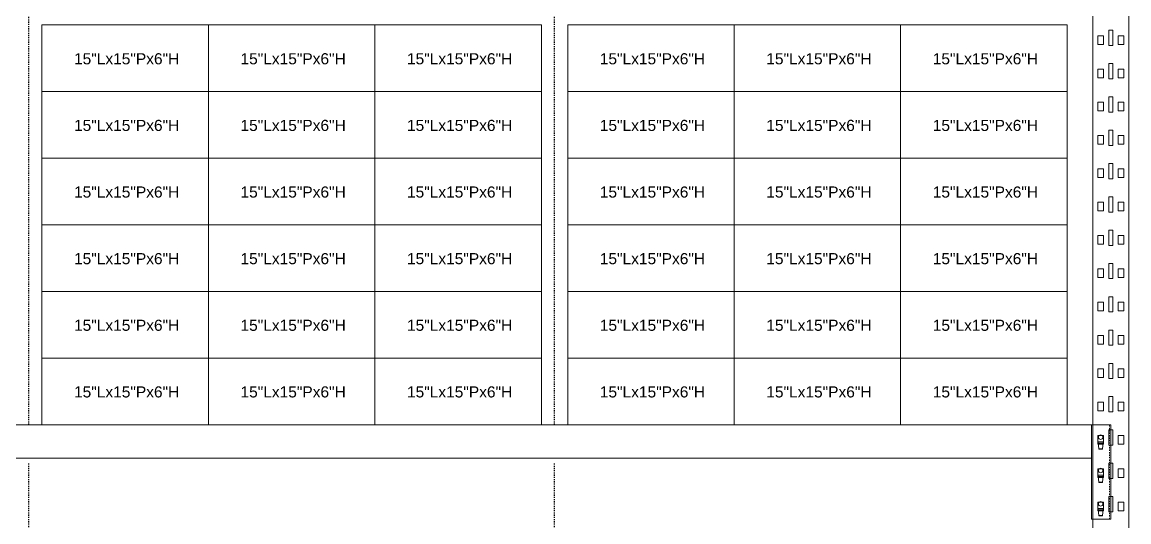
# Model space of a CAD drawing. Header units: inches. Extents: x 2743 to 10591, y -1604 to 5792.
# Drawn here: x 10345.3 to 10445, y 3749.9 to 3794.9 of the extents above; entities that cross this region are included whole.
import ezdxf

# ---------------------------------------------------------------- set-up
doc = ezdxf.new("R2010")
doc.units = ezdxf.units.IN
doc.header["$LTSCALE"] = 0.1875
doc.header["$MEASUREMENT"] = 0
doc.linetypes.add('DASHED', pattern=[0.75, 0.5, -0.25])
doc.linetypes.add('HIDDEN', pattern=[9.525, 6.35, -3.175])
for name, color, linetype, lineweight in [('12 Dashed', 7, 'DASHED', 5), ('32 Echelle', 160, 'Continuous', 15), ('33 Poutre', 30, 'Continuous', 15), ('34 Plywood', 45, 'Continuous', 13)]:
    doc.layers.add(name, color=color, linetype=linetype, lineweight=lineweight)
doc.styles.add('NOTE', font='', dxfattribs={"height": 4.5})
doc.styles.get('NOTE').set_extended_font_data('SansSerif')

msp = doc.modelspace()

# ---------------------------------------------------------------- linework, layer by layer
at = {"layer": '12 Dashed', "lineweight": 25, "ltscale": 0.5}
for p, q in [((10345.89447, 3758.64254), (10345.89447, 3799.14254)), ((10393.26947, 3758.64254), (10393.26947, 3799.14254)), ((10345.89447, 3713.64254), (10345.89447, 3755.14254)), ((10393.26947, 3713.64254), (10393.26947, 3755.14254))]:
    msp.add_line(p, q, dxfattribs=at)
at = {"layer": '32 Echelle'}
for p, q in [((10441.76973, 3704.64254), (10441.76976, 3944.64254)), ((10445.01973, 3704.64254), (10445.01976, 3944.64254)), ((10442.22979, 3793.67254), (10442.72979, 3793.67254)), ((10442.22979, 3792.89254), (10442.22979, 3793.67254)), ((10442.72979, 3792.89254), (10442.72979, 3793.67254)), ((10443.21974, 3794.16754), (10443.56974, 3794.16754)), ((10443.21974, 3792.79254), (10443.21974, 3794.16754)), ((10443.56974, 3792.79254), (10443.56974, 3794.16754)), ((10444.0597, 3792.89254), (10444.0597, 3793.67254)), ((10444.5597, 3793.67254), (10444.0597, 3793.67254)), ((10444.5597, 3792.89254), (10444.5597, 3793.67254)), ((10442.22979, 3792.89254), (10442.72979, 3792.89254)), ((10443.21974, 3792.79254), (10443.56974, 3792.79254)), ((10444.5597, 3792.89254), (10444.0597, 3792.89254)), ((10442.22978, 3790.67254), (10442.72978, 3790.67254)), ((10442.22978, 3789.89254), (10442.22978, 3790.67254)), ((10442.72978, 3789.89254), (10442.72978, 3790.67254)), ((10443.21974, 3791.16754), (10443.56974, 3791.16754)), ((10443.21974, 3789.79254), (10443.21974, 3791.16754)), ((10443.56974, 3789.79254), (10443.56974, 3791.16754)), ((10444.0597, 3789.89254), (10444.0597, 3790.67254)), ((10444.5597, 3790.67254), (10444.0597, 3790.67254)), ((10444.5597, 3789.89254), (10444.5597, 3790.67254)), ((10442.22978, 3789.89254), (10442.72978, 3789.89254)), ((10443.21974, 3789.79254), (10443.56974, 3789.79254)), ((10444.5597, 3789.89254), (10444.0597, 3789.89254)), ((10442.22978, 3787.67254), (10442.72978, 3787.67254)), ((10442.22978, 3786.89254), (10442.22978, 3787.67254)), ((10442.72978, 3786.89254), (10442.72978, 3787.67254)), ((10443.21974, 3788.16754), (10443.56974, 3788.16754)), ((10443.21974, 3786.79254), (10443.21974, 3788.16754)), ((10443.56974, 3786.79254), (10443.56974, 3788.16754)), ((10444.0597, 3786.89254), (10444.0597, 3787.67254)), ((10444.5597, 3787.67254), (10444.0597, 3787.67254)), ((10444.5597, 3786.89254), (10444.5597, 3787.67254)), ((10442.22978, 3786.89254), (10442.72978, 3786.89254)), ((10443.21974, 3786.79254), (10443.56974, 3786.79254)), ((10444.5597, 3786.89254), (10444.0597, 3786.89254)), ((10442.22978, 3784.67254), (10442.72978, 3784.67254)), ((10442.22978, 3783.89254), (10442.22978, 3784.67254)), ((10442.72978, 3783.89254), (10442.72978, 3784.67254)), ((10443.21974, 3785.16754), (10443.56974, 3785.16754)), ((10443.21974, 3783.79254), (10443.21974, 3785.16754)), ((10443.56974, 3783.79254), (10443.56974, 3785.16754)), ((10444.0597, 3783.89254), (10444.0597, 3784.67254)), ((10444.5597, 3784.67254), (10444.0597, 3784.67254)), ((10444.5597, 3783.89254), (10444.5597, 3784.67254)), ((10442.22978, 3783.89254), (10442.72978, 3783.89254)), ((10443.21974, 3783.79254), (10443.56974, 3783.79254)), ((10444.5597, 3783.89254), (10444.0597, 3783.89254)), ((10442.22978, 3781.67254), (10442.72978, 3781.67254)), ((10442.22978, 3780.89254), (10442.22978, 3781.67254)), ((10442.72978, 3780.89254), (10442.72978, 3781.67254)), ((10443.21974, 3782.16754), (10443.56974, 3782.16754)), ((10443.21974, 3780.79254), (10443.21974, 3782.16754)), ((10443.56974, 3780.79254), (10443.56974, 3782.16754)), ((10444.0597, 3780.89254), (10444.0597, 3781.67254)), ((10444.5597, 3781.67254), (10444.0597, 3781.67254)), ((10444.5597, 3780.89254), (10444.5597, 3781.67254)), ((10442.22978, 3780.89254), (10442.72978, 3780.89254)), ((10443.21974, 3780.79254), (10443.56974, 3780.79254)), ((10444.5597, 3780.89254), (10444.0597, 3780.89254)), ((10442.22978, 3778.67254), (10442.72978, 3778.67254)), ((10442.22978, 3777.89254), (10442.22978, 3778.67254)), ((10442.72978, 3777.89254), (10442.72978, 3778.67254)), ((10443.21974, 3779.16754), (10443.56974, 3779.16754)), ((10443.21974, 3777.79254), (10443.21974, 3779.16754)), ((10443.56974, 3777.79254), (10443.56974, 3779.16754)), ((10444.0597, 3777.89254), (10444.0597, 3778.67254)), ((10444.5597, 3778.67254), (10444.0597, 3778.67254)), ((10444.5597, 3777.89254), (10444.5597, 3778.67254)), ((10442.22978, 3777.89254), (10442.72978, 3777.89254)), ((10443.21974, 3777.79254), (10443.56974, 3777.79254)), ((10444.5597, 3777.89254), (10444.0597, 3777.89254)), ((10442.22978, 3775.67254), (10442.72978, 3775.67254)), ((10442.22978, 3774.89254), (10442.22978, 3775.67254)), ((10442.72978, 3774.89254), (10442.72978, 3775.67254)), ((10443.21974, 3776.16754), (10443.56974, 3776.16754)), ((10443.21974, 3774.79254), (10443.21974, 3776.16754)), ((10443.56974, 3774.79254), (10443.56974, 3776.16754)), ((10444.0597, 3774.89254), (10444.0597, 3775.67254)), ((10444.5597, 3775.67254), (10444.0597, 3775.67254)), ((10444.5597, 3774.89254), (10444.5597, 3775.67254)), ((10442.22978, 3774.89254), (10442.72978, 3774.89254)), ((10443.21974, 3774.79254), (10443.56974, 3774.79254)), ((10444.5597, 3774.89254), (10444.0597, 3774.89254)), ((10442.22978, 3772.67254), (10442.72978, 3772.67254)), ((10442.22978, 3771.89254), (10442.22978, 3772.67254)), ((10442.72978, 3771.89254), (10442.72978, 3772.67254)), ((10443.21974, 3773.16754), (10443.56974, 3773.16754)), ((10443.21974, 3771.79254), (10443.21974, 3773.16754)), ((10443.56974, 3771.79254), (10443.56974, 3773.16754)), ((10444.0597, 3771.89254), (10444.0597, 3772.67254)), ((10444.5597, 3772.67254), (10444.0597, 3772.67254)), ((10444.5597, 3771.89254), (10444.5597, 3772.67254)), ((10442.22978, 3771.89254), (10442.72978, 3771.89254)), ((10443.21974, 3771.79254), (10443.56974, 3771.79254)), ((10444.5597, 3771.89254), (10444.0597, 3771.89254)), ((10442.22978, 3769.67254), (10442.72978, 3769.67254)), ((10442.22978, 3768.89254), (10442.22978, 3769.67254)), ((10442.72978, 3768.89254), (10442.72978, 3769.67254)), ((10443.21974, 3770.16754), (10443.56974, 3770.16754)), ((10443.21974, 3768.79254), (10443.21974, 3770.16754)), ((10443.56974, 3768.79254), (10443.56974, 3770.16754)), ((10444.0597, 3768.89254), (10444.0597, 3769.67254)), ((10444.5597, 3769.67254), (10444.0597, 3769.67254)), ((10444.5597, 3768.89254), (10444.5597, 3769.67254)), ((10442.22978, 3768.89254), (10442.72978, 3768.89254)), ((10443.21974, 3768.79254), (10443.56974, 3768.79254)), ((10444.5597, 3768.89254), (10444.0597, 3768.89254)), ((10442.22978, 3766.67254), (10442.72978, 3766.67254)), ((10442.22978, 3765.89254), (10442.22978, 3766.67254)), ((10442.72978, 3765.89254), (10442.72978, 3766.67254)), ((10443.21974, 3767.16754), (10443.56974, 3767.16754)), ((10443.21974, 3765.79254), (10443.21974, 3767.16754)), ((10443.56974, 3765.79254), (10443.56974, 3767.16754)), ((10444.0597, 3765.89254), (10444.0597, 3766.67254)), ((10444.5597, 3766.67254), (10444.0597, 3766.67254)), ((10444.5597, 3765.89254), (10444.5597, 3766.67254)), ((10442.22978, 3765.89254), (10442.72978, 3765.89254)), ((10443.21974, 3765.79254), (10443.56974, 3765.79254)), ((10444.5597, 3765.89254), (10444.0597, 3765.89254)), ((10442.22978, 3763.67254), (10442.72978, 3763.67254)), ((10442.22978, 3762.89254), (10442.22978, 3763.67254)), ((10442.72978, 3762.89254), (10442.72978, 3763.67254)), ((10443.21974, 3764.16754), (10443.56974, 3764.16754)), ((10443.21974, 3762.79254), (10443.21974, 3764.16754)), ((10443.56974, 3762.79254), (10443.56974, 3764.16754)), ((10444.0597, 3762.89254), (10444.0597, 3763.67254)), ((10444.5597, 3763.67254), (10444.0597, 3763.67254)), ((10444.5597, 3762.89254), (10444.5597, 3763.67254)), ((10442.22978, 3762.89254), (10442.72978, 3762.89254)), ((10443.21974, 3762.79254), (10443.56974, 3762.79254)), ((10444.5597, 3762.89254), (10444.0597, 3762.89254)), ((10442.22978, 3760.67254), (10442.72978, 3760.67254)), ((10442.22978, 3759.89254), (10442.22978, 3760.67254)), ((10442.72978, 3759.89254), (10442.72978, 3760.67254)), ((10443.21974, 3761.16754), (10443.56974, 3761.16754)), ((10443.21974, 3759.79254), (10443.21974, 3761.16754)), ((10443.56974, 3759.79254), (10443.56974, 3761.16754)), ((10444.0597, 3759.89254), (10444.0597, 3760.67254)), ((10444.5597, 3760.67254), (10444.0597, 3760.67254)), ((10444.5597, 3759.89254), (10444.5597, 3760.67254)), ((10442.22978, 3759.89254), (10442.72978, 3759.89254)), ((10443.21974, 3759.79254), (10443.56974, 3759.79254)), ((10444.5597, 3759.89254), (10444.0597, 3759.89254)), ((10442.22978, 3757.67254), (10442.72978, 3757.67254)), ((10442.22978, 3756.89254), (10442.22978, 3757.67254)), ((10442.72978, 3756.89254), (10442.72978, 3757.67254)), ((10443.21974, 3758.16754), (10443.56974, 3758.16754)), ((10443.21974, 3756.79254), (10443.21974, 3758.16754)), ((10443.56974, 3756.79254), (10443.56974, 3758.16754)), ((10444.0597, 3756.89254), (10444.0597, 3757.67254)), ((10444.5597, 3757.67254), (10444.0597, 3757.67254)), ((10444.5597, 3756.89254), (10444.5597, 3757.67254)), ((10442.22978, 3756.89254), (10442.72978, 3756.89254)), ((10443.21974, 3756.79254), (10443.56974, 3756.79254)), ((10444.5597, 3756.89254), (10444.0597, 3756.89254)), ((10442.22978, 3754.67254), (10442.72978, 3754.67254)), ((10442.22978, 3753.89254), (10442.22978, 3754.67254)), ((10442.72978, 3753.89254), (10442.72978, 3754.67254)), ((10443.21974, 3755.16754), (10443.56974, 3755.16754)), ((10443.21974, 3753.79254), (10443.21974, 3755.16754)), ((10443.56974, 3753.79254), (10443.56974, 3755.16754)), ((10444.0597, 3753.89254), (10444.0597, 3754.67254)), ((10444.5597, 3754.67254), (10444.0597, 3754.67254)), ((10444.5597, 3753.89254), (10444.5597, 3754.67254)), ((10442.22978, 3753.89254), (10442.72978, 3753.89254)), ((10443.21974, 3753.79254), (10443.56974, 3753.79254)), ((10444.5597, 3753.89254), (10444.0597, 3753.89254)), ((10442.22978, 3751.67254), (10442.72978, 3751.67254)), ((10442.22978, 3750.89254), (10442.22978, 3751.67254)), ((10442.72978, 3750.89254), (10442.72978, 3751.67254)), ((10443.21974, 3752.16754), (10443.56974, 3752.16754)), ((10443.21974, 3750.79254), (10443.21974, 3752.16754)), ((10443.56974, 3750.79254), (10443.56974, 3752.16754)), ((10444.0597, 3750.89254), (10444.0597, 3751.67254)), ((10444.5597, 3751.67254), (10444.0597, 3751.67254)), ((10444.5597, 3750.89254), (10444.5597, 3751.67254)), ((10442.22978, 3750.89254), (10442.72978, 3750.89254)), ((10443.21974, 3750.79254), (10443.56974, 3750.79254)), ((10444.5597, 3750.89254), (10444.0597, 3750.89254))]:
    msp.add_line(p, q, dxfattribs=at)
at = {"layer": '33 Poutre'}
for p, q in [((10297.51947, 3758.64254), (10441.64447, 3758.64254)), ((10441.64447, 3750.14254), (10441.64447, 3758.64254)), ((10443.39447, 3758.64254), (10441.64447, 3758.64254)), ((10441.64447, 3750.14254), (10441.64447, 3758.64254)), ((10443.39447, 3758.64254), (10441.76347, 3758.64254)), ((10443.39447, 3750.14254), (10443.39447, 3758.64254)), ((10443.39447, 3758.16598), (10443.39447, 3758.64254)), ((10443.39447, 3750.14254), (10443.39447, 3758.16598)), ((10442.26228, 3756.98254), (10442.26228, 3757.04504)), ((10442.26228, 3756.98254), (10442.26228, 3757.04504)), ((10442.26228, 3756.98254), (10442.26228, 3757.04504)), ((10442.26228, 3756.98254), (10442.26228, 3757.04504)), ((10442.69728, 3756.98254), (10442.26228, 3756.98254)), ((10442.26228, 3756.98254), (10442.30242, 3756.47583)), ((10442.69728, 3756.98254), (10442.26228, 3756.98254)), ((10442.26228, 3756.98254), (10442.30242, 3756.47583)), ((10442.69728, 3756.98254), (10442.26228, 3756.98254)), ((10442.26228, 3756.98254), (10442.30242, 3756.47583)), ((10442.69728, 3756.98254), (10442.26228, 3756.98254)), ((10442.26228, 3756.98254), (10442.30242, 3756.47583)), ((10442.26465, 3756.98254), (10442.30242, 3756.50583)), ((10442.26465, 3756.98254), (10442.30242, 3756.50583)), ((10442.26465, 3756.98254), (10442.30242, 3756.50583)), ((10442.26465, 3756.98254), (10442.30242, 3756.50583)), ((10442.63478, 3757.10754), (10442.32478, 3757.10754)), ((10442.63478, 3757.10754), (10442.32478, 3757.10754)), ((10442.63478, 3757.10754), (10442.32478, 3757.10754)), ((10442.63478, 3757.10754), (10442.32478, 3757.10754)), ((10442.61028, 3756.46254), (10442.34928, 3756.46254)), ((10442.61028, 3756.46254), (10442.34928, 3756.46254)), ((10442.61028, 3756.46254), (10442.34928, 3756.46254)), ((10442.61028, 3756.46254), (10442.34928, 3756.46254)), ((10442.61028, 3756.43254), (10442.34928, 3756.43254)), ((10442.61028, 3756.43254), (10442.34928, 3756.43254)), ((10442.61028, 3756.43254), (10442.34928, 3756.43254)), ((10442.61028, 3756.43254), (10442.34928, 3756.43254)), ((10442.6949, 3756.98254), (10442.65713, 3756.50583)), ((10442.69728, 3756.98254), (10442.65713, 3756.47583)), ((10442.69728, 3756.98254), (10442.65713, 3756.47583)), ((10442.6949, 3756.98254), (10442.65713, 3756.50583)), ((10442.6949, 3756.98254), (10442.65713, 3756.50583)), ((10442.69728, 3756.98254), (10442.65713, 3756.47583)), ((10442.69728, 3756.98254), (10442.65713, 3756.47583)), ((10442.6949, 3756.98254), (10442.65713, 3756.50583)), ((10442.69728, 3756.98254), (10442.69728, 3757.04504)), ((10442.69728, 3756.98254), (10442.69728, 3757.04504)), ((10442.69728, 3756.98254), (10442.69728, 3757.04504)), ((10442.69728, 3756.98254), (10442.69728, 3757.04504)), ((10297.51947, 3755.64254), (10441.64447, 3755.64254)), ((10442.26228, 3753.98254), (10442.26228, 3754.04504)), ((10442.26228, 3753.98254), (10442.26228, 3754.04504)), ((10442.26228, 3753.98254), (10442.26228, 3754.04504)), ((10442.26228, 3753.98254), (10442.26228, 3754.04504)), ((10442.69728, 3753.98254), (10442.26228, 3753.98254)), ((10442.26228, 3753.98254), (10442.30242, 3753.47583)), ((10442.69728, 3753.98254), (10442.26228, 3753.98254)), ((10442.26228, 3753.98254), (10442.30242, 3753.47583)), ((10442.69728, 3753.98254), (10442.26228, 3753.98254)), ((10442.26228, 3753.98254), (10442.30242, 3753.47583)), ((10442.69728, 3753.98254), (10442.26228, 3753.98254)), ((10442.26228, 3753.98254), (10442.30242, 3753.47583)), ((10442.26465, 3753.98254), (10442.30242, 3753.50583)), ((10442.26465, 3753.98254), (10442.30242, 3753.50583)), ((10442.26465, 3753.98254), (10442.30242, 3753.50583)), ((10442.26465, 3753.98254), (10442.30242, 3753.50583)), ((10442.63478, 3754.10754), (10442.32478, 3754.10754)), ((10442.63478, 3754.10754), (10442.32478, 3754.10754)), ((10442.63478, 3754.10754), (10442.32478, 3754.10754)), ((10442.63478, 3754.10754), (10442.32478, 3754.10754)), ((10442.61028, 3753.46254), (10442.34928, 3753.46254)), ((10442.61028, 3753.46254), (10442.34928, 3753.46254)), ((10442.61028, 3753.46254), (10442.34928, 3753.46254)), ((10442.61028, 3753.46254), (10442.34928, 3753.46254)), ((10442.61028, 3753.43254), (10442.34928, 3753.43254)), ((10442.61028, 3753.43254), (10442.34928, 3753.43254)), ((10442.61028, 3753.43254), (10442.34928, 3753.43254)), ((10442.61028, 3753.43254), (10442.34928, 3753.43254)), ((10442.6949, 3753.98254), (10442.65713, 3753.50583)), ((10442.69728, 3753.98254), (10442.65713, 3753.47583)), ((10442.69728, 3753.98254), (10442.65713, 3753.47583)), ((10442.6949, 3753.98254), (10442.65713, 3753.50583)), ((10442.6949, 3753.98254), (10442.65713, 3753.50583)), ((10442.69728, 3753.98254), (10442.65713, 3753.47583)), ((10442.69728, 3753.98254), (10442.65713, 3753.47583)), ((10442.6949, 3753.98254), (10442.65713, 3753.50583)), ((10442.69728, 3753.98254), (10442.69728, 3754.04504)), ((10442.69728, 3753.98254), (10442.69728, 3754.04504)), ((10442.69728, 3753.98254), (10442.69728, 3754.04504)), ((10442.69728, 3753.98254), (10442.69728, 3754.04504)), ((10442.26228, 3750.98254), (10442.26228, 3751.04504)), ((10442.26228, 3750.98254), (10442.26228, 3751.04504)), ((10442.69728, 3750.98254), (10442.26228, 3750.98254)), ((10442.26228, 3750.98254), (10442.30242, 3750.47583)), ((10442.69728, 3750.98254), (10442.26228, 3750.98254)), ((10442.26228, 3750.98254), (10442.30242, 3750.47583)), ((10442.26465, 3750.98254), (10442.30242, 3750.50583)), ((10442.26465, 3750.98254), (10442.30242, 3750.50583)), ((10442.63478, 3751.10754), (10442.32478, 3751.10754)), ((10442.63478, 3751.10754), (10442.32478, 3751.10754)), ((10442.61028, 3750.46254), (10442.34928, 3750.46254)), ((10442.61028, 3750.46254), (10442.34928, 3750.46254)), ((10442.69728, 3750.98254), (10442.65713, 3750.47583)), ((10442.6949, 3750.98254), (10442.65713, 3750.50583)), ((10442.69728, 3750.98254), (10442.65713, 3750.47583)), ((10442.6949, 3750.98254), (10442.65713, 3750.50583)), ((10442.69728, 3750.98254), (10442.69728, 3751.04504)), ((10442.69728, 3750.98254), (10442.69728, 3751.04504)), ((10443.39447, 3750.14254), (10441.64447, 3750.14254)), ((10443.39447, 3750.14254), (10441.64447, 3750.14254)), ((10442.61028, 3750.43254), (10442.34928, 3750.43254)), ((10442.61028, 3750.43254), (10442.34928, 3750.43254))]:
    msp.add_line(p, q, dxfattribs=at)
at = {"layer": '33 Poutre', "linetype": 'HIDDEN', "ltscale": 0.15}
msp.add_line((10441.76347, 3750.14254), (10441.76347, 3758.64254), dxfattribs=at)
at = {"layer": '33 Poutre', "linetype": 'HIDDEN', "ltscale": 0.1}
msp.add_line((10443.27547, 3750.14254), (10443.27547, 3758.64254), dxfattribs=at)
at = {"layer": '33 Poutre'}
for centre in [(10442.47978, 3757.51754), (10442.47978, 3757.51754), (10442.47978, 3754.51754), (10442.47978, 3754.51754), (10442.47978, 3751.51754), (10442.47978, 3751.51754)]:
    msp.add_circle(centre, 0.205, dxfattribs=at)
for centre, radius, start, end in [((10442.32478, 3757.04504), 0.0625, 90, 180), ((10442.32478, 3757.04504), 0.0625, 90, 180), ((10442.32478, 3757.04504), 0.0625, 90, 180), ((10442.32478, 3757.04504), 0.0625, 90, 180), ((10442.34928, 3756.50954), 0.047, 184.5300839, 270), ((10442.34928, 3756.50954), 0.047, 184.5300839, 270), ((10442.34928, 3756.50954), 0.047, 184.5300839, 270), ((10442.34928, 3756.50954), 0.047, 184.5300839, 270), ((10442.34928, 3756.47954), 0.047, 184.5300839, 270), ((10442.34928, 3756.47954), 0.047, 184.5300839, 270), ((10442.34928, 3756.47954), 0.047, 184.5300839, 270), ((10442.34928, 3756.47954), 0.047, 184.5300839, 270), ((10442.61028, 3756.50954), 0.047, 270, 355.4699161), ((10442.61028, 3756.50954), 0.047, 270, 355.4699161), ((10442.61028, 3756.50954), 0.047, 270, 355.4699161), ((10442.61028, 3756.50954), 0.047, 270, 355.4699161), ((10442.61028, 3756.47954), 0.047, 270, 355.4699161), ((10442.61028, 3756.47954), 0.047, 270, 355.4699161), ((10442.61028, 3756.47954), 0.047, 270, 355.4699161), ((10442.61028, 3756.47954), 0.047, 270, 355.4699161), ((10442.63478, 3757.04504), 0.0625, 0, 90), ((10442.63478, 3757.04504), 0.0625, 0, 90), ((10442.63478, 3757.04504), 0.0625, 0, 90), ((10442.63478, 3757.04504), 0.0625, 0, 90), ((10442.32478, 3754.04504), 0.0625, 90, 180), ((10442.32478, 3754.04504), 0.0625, 90, 180), ((10442.32478, 3754.04504), 0.0625, 90, 180), ((10442.32478, 3754.04504), 0.0625, 90, 180), ((10442.34928, 3753.50954), 0.047, 184.5300839, 270), ((10442.34928, 3753.50954), 0.047, 184.5300839, 270), ((10442.34928, 3753.50954), 0.047, 184.5300839, 270), ((10442.34928, 3753.50954), 0.047, 184.5300839, 270), ((10442.34928, 3753.47954), 0.047, 184.5300839, 270), ((10442.34928, 3753.47954), 0.047, 184.5300839, 270), ((10442.34928, 3753.47954), 0.047, 184.5300839, 270), ((10442.34928, 3753.47954), 0.047, 184.5300839, 270), ((10442.61028, 3753.50954), 0.047, 270, 355.4699161), ((10442.61028, 3753.50954), 0.047, 270, 355.4699161), ((10442.61028, 3753.50954), 0.047, 270, 355.4699161), ((10442.61028, 3753.50954), 0.047, 270, 355.4699161), ((10442.61028, 3753.47954), 0.047, 270, 355.4699161), ((10442.61028, 3753.47954), 0.047, 270, 355.4699161), ((10442.61028, 3753.47954), 0.047, 270, 355.4699161), ((10442.61028, 3753.47954), 0.047, 270, 355.4699161), ((10442.63478, 3754.04504), 0.0625, 0, 90), ((10442.63478, 3754.04504), 0.0625, 0, 90), ((10442.63478, 3754.04504), 0.0625, 0, 90), ((10442.63478, 3754.04504), 0.0625, 0, 90), ((10442.32478, 3751.04504), 0.0625, 90, 180), ((10442.32478, 3751.04504), 0.0625, 90, 180), ((10442.34928, 3750.50954), 0.047, 184.5300839, 270), ((10442.34928, 3750.50954), 0.047, 184.5300839, 270), ((10442.34928, 3750.47954), 0.047, 184.5300839, 270), ((10442.34928, 3750.47954), 0.047, 184.5300839, 270), ((10442.61028, 3750.50954), 0.047, 270, 355.4699161), ((10442.61028, 3750.50954), 0.047, 270, 355.4699161), ((10442.61028, 3750.47954), 0.047, 270, 355.4699161), ((10442.61028, 3750.47954), 0.047, 270, 355.4699161), ((10442.63478, 3751.04504), 0.0625, 0, 90), ((10442.63478, 3751.04504), 0.0625, 0, 90)]:
    msp.add_arc(centre, radius, start, end, dxfattribs=at)
at = {"layer": '34 Plywood'}
for p, q in [((10362.08197, 3794.64254), (10347.08197, 3794.64254)), ((10347.08197, 3794.64254), (10347.08197, 3788.64254)), ((10362.08197, 3788.64254), (10362.08197, 3794.64254)), ((10377.08197, 3794.64254), (10362.08197, 3794.64254)), ((10362.08197, 3794.64254), (10362.08197, 3788.64254)), ((10377.08197, 3788.64254), (10377.08197, 3794.64254)), ((10392.08197, 3794.64254), (10377.08197, 3794.64254)), ((10377.08197, 3794.64254), (10377.08197, 3788.64254)), ((10392.08197, 3788.64254), (10392.08197, 3794.64254)), ((10409.45697, 3794.64254), (10394.45697, 3794.64254)), ((10394.45697, 3794.64254), (10394.45697, 3788.64254)), ((10409.45697, 3788.64254), (10409.45697, 3794.64254)), ((10424.45697, 3794.64254), (10409.45697, 3794.64254)), ((10409.45697, 3794.64254), (10409.45697, 3788.64254)), ((10424.45697, 3788.64254), (10424.45697, 3794.64254)), ((10439.45697, 3794.64254), (10424.45697, 3794.64254)), ((10424.45697, 3794.64254), (10424.45697, 3788.64254)), ((10439.45697, 3788.64254), (10439.45697, 3794.64254)), ((10362.08197, 3788.64254), (10347.08197, 3788.64254)), ((10347.08197, 3788.64254), (10347.08197, 3782.64254)), ((10347.08197, 3788.64254), (10362.08197, 3788.64254)), ((10362.08197, 3782.64254), (10362.08197, 3788.64254)), ((10377.08197, 3788.64254), (10362.08197, 3788.64254)), ((10362.08197, 3788.64254), (10362.08197, 3782.64254)), ((10362.08197, 3788.64254), (10377.08197, 3788.64254)), ((10377.08197, 3782.64254), (10377.08197, 3788.64254)), ((10392.08197, 3788.64254), (10377.08197, 3788.64254)), ((10377.08197, 3788.64254), (10377.08197, 3782.64254)), ((10377.08197, 3788.64254), (10392.08197, 3788.64254)), ((10392.08197, 3782.64254), (10392.08197, 3788.64254)), ((10409.45697, 3788.64254), (10394.45697, 3788.64254)), ((10394.45697, 3788.64254), (10394.45697, 3782.64254)), ((10394.45697, 3788.64254), (10409.45697, 3788.64254)), ((10409.45697, 3782.64254), (10409.45697, 3788.64254)), ((10424.45697, 3788.64254), (10409.45697, 3788.64254)), ((10409.45697, 3788.64254), (10409.45697, 3782.64254)), ((10409.45697, 3788.64254), (10424.45697, 3788.64254)), ((10424.45697, 3782.64254), (10424.45697, 3788.64254)), ((10439.45697, 3788.64254), (10424.45697, 3788.64254)), ((10424.45697, 3788.64254), (10424.45697, 3782.64254)), ((10424.45697, 3788.64254), (10439.45697, 3788.64254)), ((10439.45697, 3782.64254), (10439.45697, 3788.64254)), ((10362.08197, 3782.64254), (10347.08197, 3782.64254)), ((10347.08197, 3782.64254), (10347.08197, 3776.64254)), ((10347.08197, 3782.64254), (10362.08197, 3782.64254)), ((10362.08197, 3776.64254), (10362.08197, 3782.64254)), ((10377.08197, 3782.64254), (10362.08197, 3782.64254)), ((10362.08197, 3782.64254), (10362.08197, 3776.64254)), ((10362.08197, 3782.64254), (10377.08197, 3782.64254)), ((10377.08197, 3776.64254), (10377.08197, 3782.64254)), ((10392.08197, 3782.64254), (10377.08197, 3782.64254)), ((10377.08197, 3782.64254), (10377.08197, 3776.64254)), ((10377.08197, 3782.64254), (10392.08197, 3782.64254)), ((10392.08197, 3776.64254), (10392.08197, 3782.64254)), ((10409.45697, 3782.64254), (10394.45697, 3782.64254)), ((10394.45697, 3782.64254), (10394.45697, 3776.64254)), ((10394.45697, 3782.64254), (10409.45697, 3782.64254)), ((10409.45697, 3776.64254), (10409.45697, 3782.64254)), ((10424.45697, 3782.64254), (10409.45697, 3782.64254)), ((10409.45697, 3782.64254), (10409.45697, 3776.64254)), ((10409.45697, 3782.64254), (10424.45697, 3782.64254)), ((10424.45697, 3776.64254), (10424.45697, 3782.64254)), ((10439.45697, 3782.64254), (10424.45697, 3782.64254)), ((10424.45697, 3782.64254), (10424.45697, 3776.64254)), ((10424.45697, 3782.64254), (10439.45697, 3782.64254)), ((10439.45697, 3776.64254), (10439.45697, 3782.64254)), ((10362.08197, 3776.64254), (10347.08197, 3776.64254)), ((10347.08197, 3776.64254), (10347.08197, 3770.64254)), ((10347.08197, 3776.64254), (10362.08197, 3776.64254)), ((10362.08197, 3770.64254), (10362.08197, 3776.64254)), ((10377.08197, 3776.64254), (10362.08197, 3776.64254)), ((10362.08197, 3776.64254), (10362.08197, 3770.64254)), ((10362.08197, 3776.64254), (10377.08197, 3776.64254)), ((10377.08197, 3770.64254), (10377.08197, 3776.64254)), ((10392.08197, 3776.64254), (10377.08197, 3776.64254)), ((10377.08197, 3776.64254), (10377.08197, 3770.64254)), ((10377.08197, 3776.64254), (10392.08197, 3776.64254)), ((10392.08197, 3770.64254), (10392.08197, 3776.64254)), ((10409.45697, 3776.64254), (10394.45697, 3776.64254)), ((10394.45697, 3776.64254), (10394.45697, 3770.64254)), ((10394.45697, 3776.64254), (10409.45697, 3776.64254)), ((10409.45697, 3770.64254), (10409.45697, 3776.64254)), ((10424.45697, 3776.64254), (10409.45697, 3776.64254)), ((10409.45697, 3776.64254), (10409.45697, 3770.64254)), ((10409.45697, 3776.64254), (10424.45697, 3776.64254)), ((10424.45697, 3770.64254), (10424.45697, 3776.64254)), ((10439.45697, 3776.64254), (10424.45697, 3776.64254)), ((10424.45697, 3776.64254), (10424.45697, 3770.64254)), ((10424.45697, 3776.64254), (10439.45697, 3776.64254)), ((10439.45697, 3770.64254), (10439.45697, 3776.64254)), ((10362.08197, 3770.64254), (10347.08197, 3770.64254)), ((10347.08197, 3770.64254), (10347.08197, 3764.64254)), ((10347.08197, 3770.64254), (10362.08197, 3770.64254)), ((10362.08197, 3764.64254), (10362.08197, 3770.64254)), ((10377.08197, 3770.64254), (10362.08197, 3770.64254)), ((10362.08197, 3770.64254), (10362.08197, 3764.64254)), ((10362.08197, 3770.64254), (10377.08197, 3770.64254)), ((10377.08197, 3764.64254), (10377.08197, 3770.64254)), ((10392.08197, 3770.64254), (10377.08197, 3770.64254)), ((10377.08197, 3770.64254), (10377.08197, 3764.64254)), ((10377.08197, 3770.64254), (10392.08197, 3770.64254)), ((10392.08197, 3764.64254), (10392.08197, 3770.64254)), ((10409.45697, 3770.64254), (10394.45697, 3770.64254)), ((10394.45697, 3770.64254), (10394.45697, 3764.64254)), ((10394.45697, 3770.64254), (10409.45697, 3770.64254)), ((10409.45697, 3764.64254), (10409.45697, 3770.64254)), ((10424.45697, 3770.64254), (10409.45697, 3770.64254)), ((10409.45697, 3770.64254), (10409.45697, 3764.64254)), ((10409.45697, 3770.64254), (10424.45697, 3770.64254)), ((10424.45697, 3764.64254), (10424.45697, 3770.64254)), ((10439.45697, 3770.64254), (10424.45697, 3770.64254)), ((10424.45697, 3770.64254), (10424.45697, 3764.64254)), ((10424.45697, 3770.64254), (10439.45697, 3770.64254)), ((10439.45697, 3764.64254), (10439.45697, 3770.64254)), ((10362.08197, 3764.64254), (10347.08197, 3764.64254)), ((10347.08197, 3764.64254), (10347.08197, 3758.64254)), ((10347.08197, 3764.64254), (10362.08197, 3764.64254)), ((10362.08197, 3758.64254), (10362.08197, 3764.64254)), ((10377.08197, 3764.64254), (10362.08197, 3764.64254)), ((10362.08197, 3764.64254), (10362.08197, 3758.64254)), ((10362.08197, 3764.64254), (10377.08197, 3764.64254)), ((10377.08197, 3758.64254), (10377.08197, 3764.64254)), ((10392.08197, 3764.64254), (10377.08197, 3764.64254)), ((10377.08197, 3764.64254), (10377.08197, 3758.64254)), ((10377.08197, 3764.64254), (10392.08197, 3764.64254)), ((10392.08197, 3758.64254), (10392.08197, 3764.64254)), ((10409.45697, 3764.64254), (10394.45697, 3764.64254)), ((10394.45697, 3764.64254), (10394.45697, 3758.64254)), ((10394.45697, 3764.64254), (10409.45697, 3764.64254)), ((10409.45697, 3758.64254), (10409.45697, 3764.64254)), ((10424.45697, 3764.64254), (10409.45697, 3764.64254)), ((10409.45697, 3764.64254), (10409.45697, 3758.64254)), ((10409.45697, 3764.64254), (10424.45697, 3764.64254)), ((10424.45697, 3758.64254), (10424.45697, 3764.64254)), ((10439.45697, 3764.64254), (10424.45697, 3764.64254)), ((10424.45697, 3764.64254), (10424.45697, 3758.64254)), ((10424.45697, 3764.64254), (10439.45697, 3764.64254)), ((10439.45697, 3758.64254), (10439.45697, 3764.64254)), ((10347.08197, 3758.64254), (10362.08197, 3758.64254)), ((10362.08197, 3758.64254), (10377.08197, 3758.64254)), ((10377.08197, 3758.64254), (10392.08197, 3758.64254)), ((10394.45697, 3758.64254), (10409.45697, 3758.64254)), ((10409.45697, 3758.64254), (10424.45697, 3758.64254)), ((10424.45697, 3758.64254), (10439.45697, 3758.64254))]:
    msp.add_line(p, q, dxfattribs=at)

# ---------------------------------------------------------------- texts
at = {"layer": '34 Plywood', "char_height": 1, "attachment_point": 1, "style": 'NOTE'}
for insert in [(10349.97562, 3792.09464), (10364.97562, 3792.09464), (10379.97562, 3792.09464), (10397.35062, 3792.09464), (10412.35062, 3792.09464), (10427.35062, 3792.09464), (10349.97562, 3786.09464), (10364.97562, 3786.09464), (10379.97562, 3786.09464), (10397.35062, 3786.09464), (10412.35062, 3786.09464), (10427.35062, 3786.09464), (10349.97562, 3780.09464), (10364.97562, 3780.09464), (10379.97562, 3780.09464), (10397.35062, 3780.09464), (10412.35062, 3780.09464), (10427.35062, 3780.09464), (10349.97562, 3774.09464), (10364.97562, 3774.09464), (10379.97562, 3774.09464), (10397.35062, 3774.09464), (10412.35062, 3774.09464), (10427.35062, 3774.09464), (10349.97562, 3768.09464), (10364.97562, 3768.09464), (10379.97562, 3768.09464), (10397.35062, 3768.09464), (10412.35062, 3768.09464), (10427.35062, 3768.09464), (10349.97562, 3762.09464), (10364.97562, 3762.09464), (10379.97562, 3762.09464), (10397.35062, 3762.09464), (10412.35062, 3762.09464), (10427.35062, 3762.09464)]:
    msp.add_mtext_dynamic_manual_height_columns('15"Lx15"Px6"H', width=10.4862205, gutter_width=22.5, heights=[0], dxfattribs=dict(at, insert=insert))

doc.saveas('drawing.dxf')
